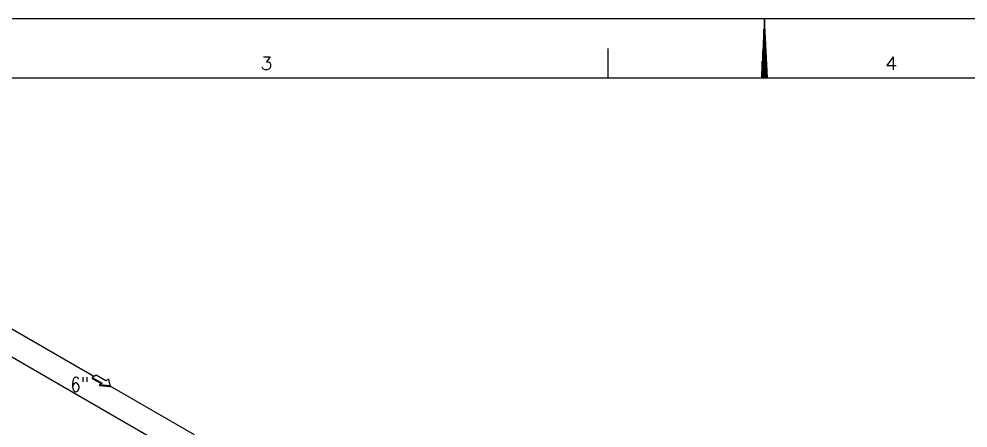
# Model space of a CAD drawing. Header units: millimetres. Extents: x -312439 to 477422, y -331570 to 212570.
# Drawn here: x 348644 to 356694, y 143262 to 146731 of the extents above; entities that cross this region are included whole.
import ezdxf

# ---------------------------------------------------------------- set-up
doc = ezdxf.new("R2010")
doc.units = ezdxf.units.MM
doc.layers.add('ARCONDTEXTO', color=4, linetype='Continuous')
doc.layers.add('FORMATO A1', color=1, linetype='Continuous')
doc.styles.add('ROMANS', font='romans.shx', dxfattribs={"height": 187.5})

# ---------------------------------------------------------------- blocks, each defined once
blk = doc.blocks.new('A$C2D342850')
at = {"layer": 'FORMATO A1', "color": 1, "linetype": 'Continuous'}
for p, q in [((84100, 0), (0, 0)), ((34150, 0), (34099.5, -1000)), ((34150, -1000), (34150, 0)), ((34200.5, -1000), (34150, 0)), ((34141, -1000), (34141, -178.22)), ((34159, -1000), (34159, -178.22)), ((34132, -1000), (34132, -356.44)), ((34168, -1000), (34168, -356.44)), ((31500, -1000), (31500, -500)), ((34123, -1000), (34123, -534.65)), ((34177, -1000), (34177, -534.65)), ((36331.76, -643.44), (36331.76, -860)), ((34114, -1000), (34114, -712.87)), ((34186, -1000), (34186, -712.87)), ((34105, -1000), (34105, -891.09)), ((34195, -1000), (34195, -891.09))]:
    blk.add_line(p, q, dxfattribs=at)
at = {"layer": 'FORMATO A1', "color": 2, "linetype": 'Continuous'}
blk.add_line((2500, -1000), (83100, -1000), dxfattribs=at)
at = {"layer": 'FORMATO A1', "color": 1, "linetype": 'Continuous'}
for points in [[(25649.26, -643.44), (25762.7, -643.44), (25700.83, -725.94), (25731.76, -725.94), (25752.39, -736.25), (25762.7, -746.56), (25773.01, -777.5), (25773.01, -798.12), (25762.7, -829.06), (25742.08, -849.69), (25711.14, -860), (25680.2, -860), (25649.26, -849.69), (25638.95, -839.37), (25628.64, -818.75)], [(36331.76, -643.44), (36228.64, -787.81), (36383.33, -787.81)]]:
    blk.add_lwpolyline(points, dxfattribs=at)

msp = doc.modelspace()

# ---------------------------------------------------------------- linework, layer by layer
at = {"color": 5, "linetype": 'Continuous', "lineweight": 0, "extrusion": (4.44089e-16, 0.816497, 0.57735)}
for p, q in [((349278.892, 143697.514), (346321.964, 145404.697)), ((350030.086, 143025.799), (346218.902, 145226.187)), ((350133.148, 143204.308), (349416.966, 143617.796))]:
    msp.add_line(p, q, dxfattribs=at)
at = {"color": 1, "linetype": 'Continuous', "lineweight": 0, "extrusion": (4.44089e-16, 0.816497, 0.57735)}
for p, q in [((349298.996, 143709.121), (349265.78, 143689.943)), ((349381.546, 143661.461), (349298.996, 143709.121)), ((349265.78, 143689.943), (349348.329, 143642.284)), ((349265.78, 143689.943), (349265.78, 143681.4)), ((349265.78, 143681.4), (349340.931, 143638.012)), ((349348.329, 143642.284), (349326.958, 143629.945)), ((349326.958, 143629.945), (349416.966, 143621.833)), ((349326.958, 143629.945), (349326.958, 143621.402)), ((349326.958, 143621.402), (349416.966, 143613.29)), ((349405.034, 143675.022), (349381.546, 143661.461)), ((349416.966, 143621.833), (349405.034, 143675.022)), ((349416.966, 143621.833), (349416.966, 143613.29))]:
    msp.add_line(p, q, dxfattribs=at)
at = {"layer": 'FORMATO A1', "color": 2, "linetype": 'Continuous'}
msp.add_line((339142.032, 146231.232, 0), (379442.032, 146231.232, 0), dxfattribs=at)

# ---------------------------------------------------------------- block references
at = {"layer": 'FORMATO A1', "xscale": 0.5, "yscale": 0.5, "zscale": 0.5}
msp.add_blockref('A$C2D342850', (337892.032, 146731.232, 0), dxfattribs=at)

# ---------------------------------------------------------------- texts
at = {"layer": 'ARCONDTEXTO', "linetype": 'Continuous', "lineweight": -3, "style": 'ROMANS', "width": 0.8}
msp.add_text('6"', height=125, dxfattribs=at).set_placement((349081.119, 143568.697))

doc.saveas('drawing.dxf')
